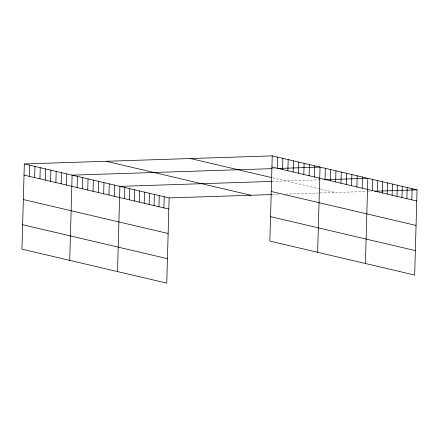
<?xml version="1.0" encoding="UTF-8"?>
<svg xmlns="http://www.w3.org/2000/svg" width="439" height="439" viewBox="0 0 439 439"><rect width="100%" height="100%" fill="white"/><g stroke="black" fill="none" stroke-linecap="round" stroke-linejoin="round"><path stroke-width="0.33" stroke-dasharray="2.19 1.65" d="M272.63 168.631L274.578 168.565M271.955 181.417L322.363 179.776M272.356 194.554L279.045 194.334M285.734 194.115L366.406 191.492M367.053 191.47L371.597 191.322M272.729 177.844L319.85 188.896M320.47 189.044L335.237 192.507"/><path stroke-width="0.66" d="M24.332 163.945L21.95 249.154L166.754 283.122L169.136 197.912L24.332 163.945L272.246 155.878L417.05 189.846L414.668 275.055L269.864 241.088L272.246 155.878M29.331 176.33L29.638 165.19M34.637 177.576L34.95 166.436M39.949 178.821L40.256 167.682M45.255 180.067L45.568 168.927M50.567 181.312L50.88 170.173M55.874 182.558L56.187 171.419M61.186 183.804L61.498 172.664M66.498 185.049L66.805 173.904M69.735 260.365L72.117 175.15L271.982 168.647M77.116 187.541L77.423 176.396M82.422 188.786L82.735 177.641M87.734 190.032L88.041 178.887M93.041 191.278L93.353 180.133M98.352 192.523L98.665 181.378M103.659 193.769L103.972 182.624M108.971 195.015L109.284 183.87M114.283 196.26L114.59 185.115M117.52 271.576L119.902 186.361L271.955 181.417M124.511 198.658L124.824 187.519M129.439 199.816L129.746 188.671M134.361 200.969L134.669 189.829M139.284 202.127L139.597 190.981M144.206 203.279L144.519 192.134M149.128 204.437L149.441 193.292M154.051 205.589L154.363 194.444M158.978 206.742L159.286 195.602M163.901 207.899L164.213 196.754M277.245 168.263L277.558 157.124M282.551 169.509L282.864 158.369M287.863 170.755L288.176 159.615M293.17 172L293.482 160.861M298.482 173.246L298.794 162.106M303.793 174.492L304.101 163.352M309.1 175.737L309.413 164.598M314.412 176.983L314.719 165.843M317.649 252.299L320.031 167.089L277.179 168.483M325.03 179.474L325.343 168.335M330.337 180.72L330.649 169.58M335.648 181.965L335.961 170.82M340.96 183.211L341.268 172.066M346.267 184.457L346.58 173.312M351.579 185.702L351.886 174.557M356.885 186.948L357.198 175.803M362.197 188.194L362.51 177.049M365.435 263.51L367.816 178.294L324.311 179.71M372.431 190.592L372.738 179.452M377.353 191.75L377.661 180.605M382.276 192.902L382.589 181.762M387.198 194.06L387.511 182.915M392.12 195.212L392.433 184.073M397.048 196.37L397.355 185.225M401.97 197.523L402.278 186.383M406.893 198.68L407.205 187.535M411.815 199.833L412.128 188.688M169.136 197.912L271.686 194.576M374.846 191.217L417.05 189.846M271.933 167.018L416.737 200.991M190.433 158.539L272.065 177.691M271.253 191.464L416.057 225.432M106.145 161.283L250.949 195.251M270.55 216.647L415.354 250.614M24.019 175.084L168.823 209.052M23.338 199.531L168.142 233.499M22.63 224.713L167.435 258.681"/></g></svg>
